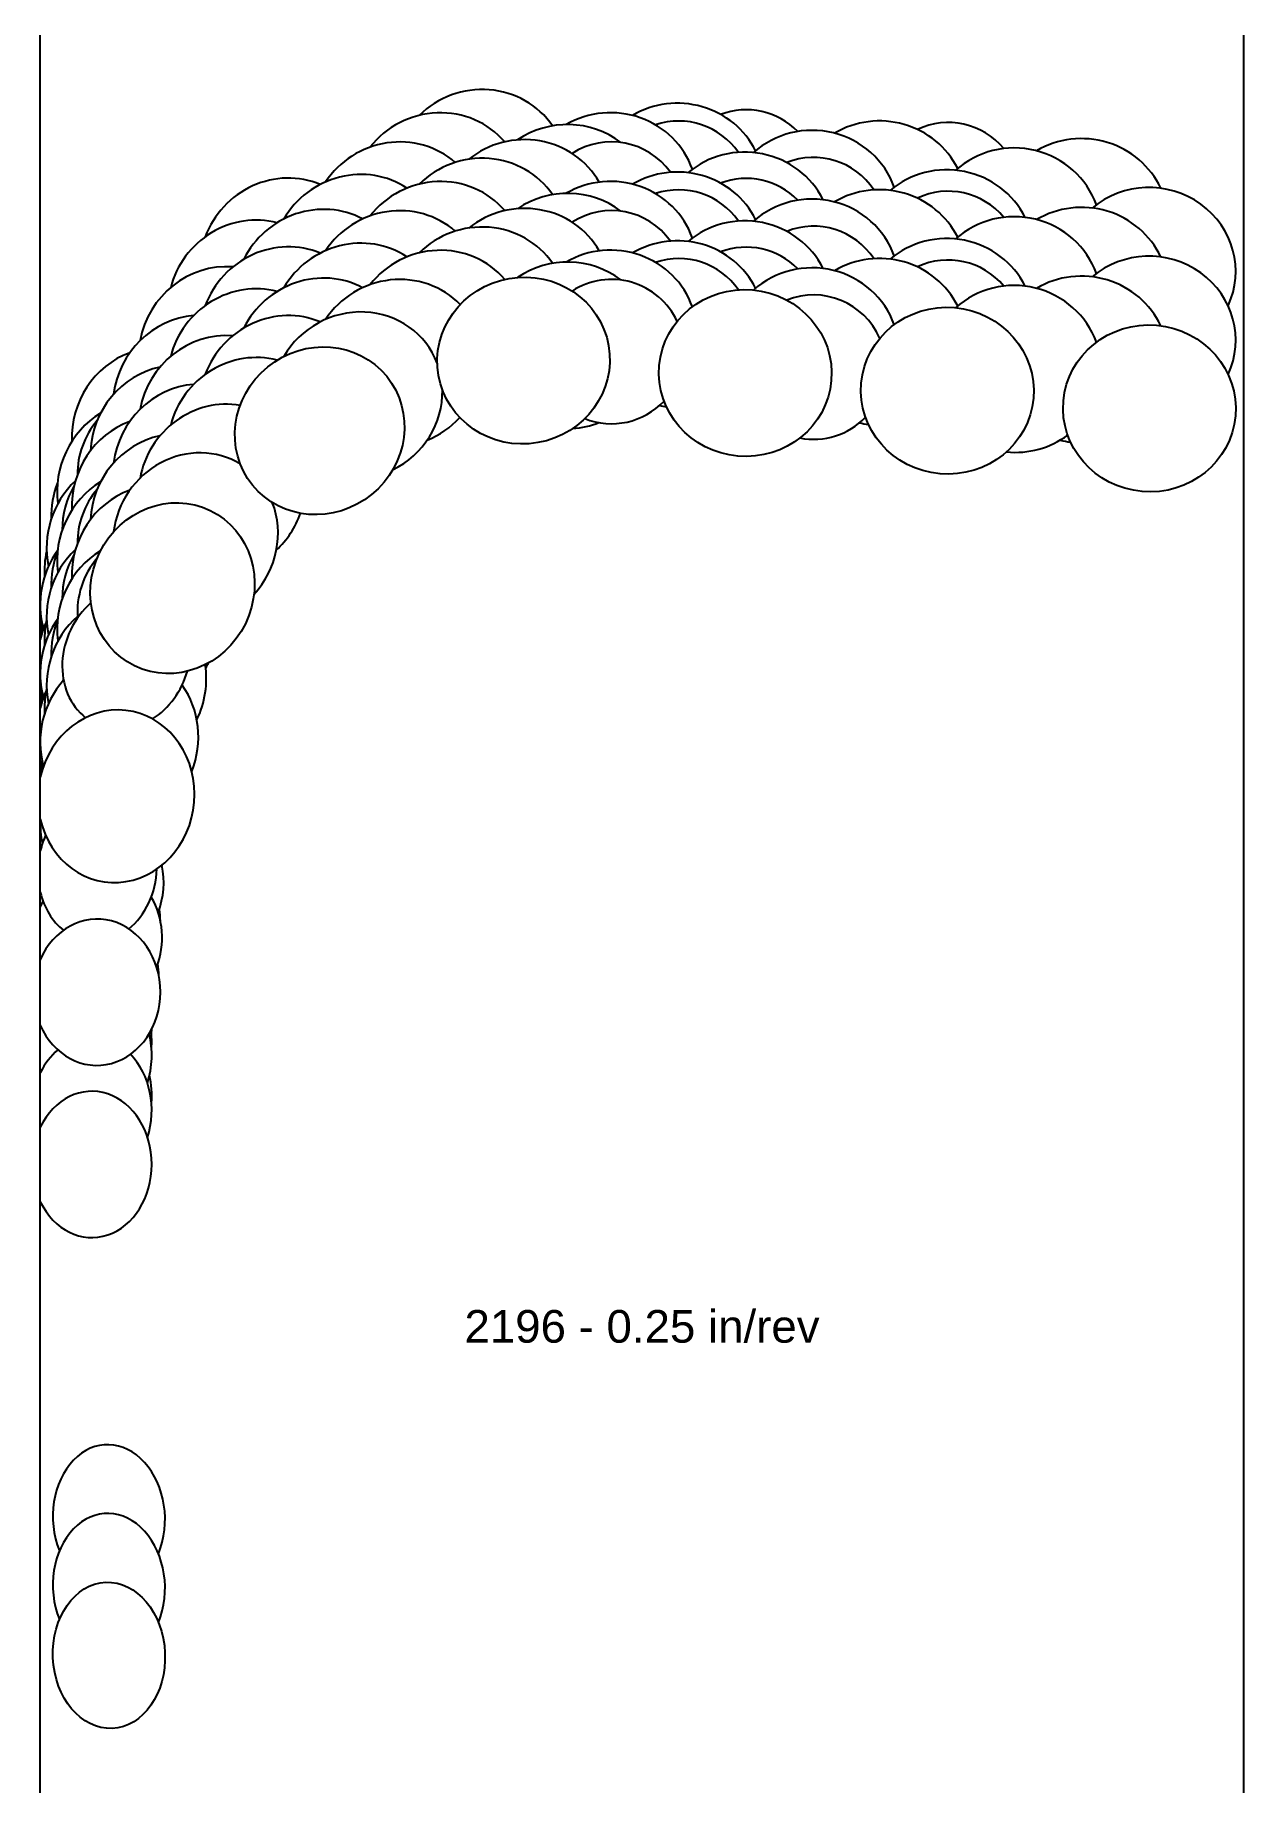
# Model space of a CAD drawing. Header units: inches. Extents: x -4.39 to 0, y -5.29 to 1.11.
import ezdxf
from ezdxf.enums import TextEntityAlignment as Align

# ---------------------------------------------------------------- set-up
doc = ezdxf.new("R2010")
doc.units = ezdxf.units.IN
doc.header["$MEASUREMENT"] = 0
for name, color, linetype, true_color in [('Blade_1', 30, 'Continuous', 0xff7f00), ('Blade_2', 7, 'Continuous', 0xcccc00), ('Blade_3', 7, 'Continuous', 0x00cc00), ('Blade_4', 7, 'Continuous', 0x00cccc), ('Blade_5', 7, 'Continuous', 0x0066cc)]:
    doc.layers.add(name, color=color, linetype=linetype, true_color=true_color)
doc.layers.add('Gage_Line', color=7, linetype='Continuous')
doc.styles.get("Standard").update_dxf_attribs({"font": 'arial.ttf'})

msp = doc.modelspace()

# ---------------------------------------------------------------- linework, layer by layer
at = {"layer": 'Blade_1'}
for centre, major_axis, ratio, start_param, end_param in [((-2.6183, 0.423), (0.3093, 0.0543), 0.964931, 6.615703, 8.374869), ((-2.2985, 0.4558), (0.2615, -0.0229), 1, 6.986997, 8.51827), ((-1.8122, 0.3776), (0.3128, -0.0274), 0.965926, 6.816803, 8.661295), ((-1.564, 0.3992), (0.2615, -0.0229), 1, 6.95336, 8.322014), ((-1.0776, 0.3133), (0.3128, -0.0274), 0.965926, 6.817191, 8.661354), ((-0.3431, 0.249), (0.3128, -0.0274), 0.965926, 5.942815, 8.661301), ((-3.3594, 0.1678), (0.2437, 0.1981), 0.952399, 6.664147, 8.300537), ((-2.6183, 0.173), (0.3093, 0.0543), 0.964931, 6.615703, 8.374869), ((-2.2985, 0.2058), (0.2615, -0.0229), 1, 6.986997, 8.51827), ((-1.8122, 0.1276), (0.3128, -0.0274), 0.965926, 6.816803, 8.661295), ((-1.564, 0.1492), (0.2615, -0.0229), 1, 6.95336, 8.322014), ((-1.0776, 0.0633), (0.3128, -0.0274), 0.965926, 6.817191, 8.661354), ((-0.3431, -0.001), (0.3128, -0.0274), 0.965926, 5.942815, 8.661301), ((-3.3594, -0.0822), (0.2437, 0.1981), 0.952399, 6.664147, 8.300537), ((-2.2985, -0.0442), (0.2615, -0.0229), 1, 6.800922, 8.51827), ((-1.564, -0.1008), (0.2615, -0.0229), 1, 6.779812, 8.322014), ((-3.8945, -0.4047), (0.1375, 0.2823), 0.93875, 6.91435, 8.285402), ((-2.2985, -0.0442), (0.2615, -0.0229), 1, 4.420337, 5.615547), ((-1.564, -0.1008), (0.2615, -0.0229), 1, 4.609306, 5.60477), ((-3.8945, -0.6547), (0.1375, 0.2823), 0.93875, 6.91435, 8.285402), ((-4.0621, -0.6567), (0.1067, 0.2437), 0.850333, 7.709451, 8.348483), ((-4.0621, -0.9067), (0.1067, 0.2437), 0.850333, 7.709451, 8.348483), ((-4.0621, -1.1567), (0.1067, 0.2437), 0.850333, 7.34346, 9.210681), ((-4.0988, -1.1613), (0.0354, 0.312), 0.905772, 1.224813, 1.448867), ((-4.0621, -1.1567), (0.1067, 0.2437), 0.850333, 4.036042, 4.875094), ((-4.0988, -1.1613), (0.0354, 0.312), 0.905772, 1.942203, 1.962686), ((-4.0988, -1.4113), (0.0354, 0.312), 0.905772, 7.507998, 7.732052), ((-4.0988, -1.6613), (0.0354, 0.312), 0.905772, 1.942203, 7.732052), ((-4.0988, -1.4113), (0.0354, 0.312), 0.905772, 8.225388, 8.245871), ((-4.1673, -1.9244), (0.027, 0.2646), 0.811861, 7.462463, 7.691847), ((-4.1673, -1.9244), (0.027, 0.2646), 0.811861, 3.823553, 4.789855), ((-4.1673, -1.9244), (0.027, 0.2646), 0.811861, 8.265922, 8.94237), ((-4.1687, -2.3739), (0.0021, 0.266), 0.866774, 2.043003, 7.400142), ((-4.1687, -2.1239), (0.0021, 0.266), 0.866774, 4.751479, 4.914388), ((-4.1876, -2.5001), (0, 0.266), 0.819152, 4.612433, 4.682951), ((-4.1876, -2.7501), (0, 0.266), 0.819152, 4.612433, 4.993121), ((-4.1876, -3.0001), (0, 0.266), 0.819152, 2.10634, 7.318439), ((-4.1253, -4.2853), (-0.0116, 0.2657), 0.766045, 4.165893, 8.28661), ((-4.1253, -4.5353), (-0.0116, 0.2657), 0.766045, 4.165893, 8.28661)]:
    msp.add_ellipse(centre, major_axis=major_axis, ratio=ratio, start_param=start_param, end_param=end_param, dxfattribs=at)
for centre, major_axis, ratio in [((-2.6183, -0.077), (0.3093, 0.0543), 0.964931), ((-1.8122, -0.1224), (0.3128, -0.0274), 0.965926), ((-1.0776, -0.1867), (0.3128, -0.0274), 0.965926), ((-0.3431, -0.251), (0.3128, -0.0274), 0.965926), ((-3.3594, -0.3322), (0.2437, 0.1981), 0.952399), ((-3.8945, -0.9047), (0.1375, 0.2823), 0.93875), ((-4.1253, -4.7853), (-0.0116, 0.2657), 0.766045)]:
    msp.add_ellipse(centre, major_axis=major_axis, ratio=ratio, dxfattribs=at)
at = {"layer": 'Blade_2'}
for centre, major_axis, ratio, start_param, end_param in [((-2.4601, 0.478), (0.3127, 0.0282), 0.965343, 0.810007, 2.094157), ((-3.2226, 0.296), (0.2623, 0.1725), 0.953034, 6.671127, 8.335073), ((-2.4601, 0.228), (0.3127, 0.0282), 0.965343, 0.810007, 2.094157), ((-3.2226, 0.046), (0.2623, 0.1725), 0.953034, 6.671127, 8.335073), ((-2.4601, -0.022), (0.3127, 0.0282), 0.965343, 0.810007, 2.094157), ((-3.8109, -0.2217), (0.1619, 0.2691), 0.939233, 6.874529, 8.297066), ((-3.2226, -0.204), (0.2623, 0.1725), 0.953034, 6.074747, 8.335073), ((-3.8109, -0.4717), (0.1619, 0.2691), 0.939233, 6.874529, 8.297066), ((-3.2226, -0.204), (0.2623, 0.1725), 0.953034, 4.580711, 5.744465), ((-4.0026, -0.4563), (0.1246, 0.235), 0.859441, 7.609538, 8.42067), ((-2.4601, -0.022), (0.3127, 0.0282), 0.965343, 4.689216, 5.006349), ((-3.8109, -0.7217), (0.1619, 0.2691), 0.939233, 6.277791, 8.297066), ((-4.0026, -0.7063), (0.1246, 0.235), 0.859441, 7.609538, 8.42067), ((-3.8109, -0.7217), (0.1619, 0.2691), 0.939233, 4.499009, 5.655719), ((-4.0879, -0.9548), (0.056, 0.309), 0.912755, 7.370736, 8.335891), ((-4.0026, -0.9563), (0.1246, 0.235), 0.859441, 7.609538, 8.499039), ((-4.0879, -1.2048), (0.056, 0.309), 0.912755, 7.370736, 8.335891), ((-4.0879, -1.4548), (0.056, 0.309), 0.912755, 7.25987, 8.335891), ((-4.1582, -1.2504), (0.0328, 0.264), 0.812144, 7.939255, 8.042949), ((-4.0879, -1.4548), (0.056, 0.309), 0.912755, 4.497048, 5.559905), ((-4.1582, -1.5004), (0.0328, 0.264), 0.812144, 7.939255, 8.042949), ((-4.1582, -1.7504), (0.0328, 0.264), 0.812144, 7.939255, 8.272371), ((-4.1649, -1.9271), (0.0046, 0.266), 0.875048, 4.774261, 4.785333), ((-4.1649, -2.1771), (0.0046, 0.266), 0.875048, 1.055517, 1.145458), ((-4.1649, -2.1771), (0.0046, 0.266), 0.875048, 4.317882, 5.32346), ((-4.1876, -2.5532), (0, 0.266), 0.819152, 4.619179, 4.865396), ((-4.1876, -2.8032), (0, 0.266), 0.819152, 6.884044, 7.318439), ((-4.1876, -2.8032), (0, 0.266), 0.819152, 4.333235, 5.583371)]:
    msp.add_ellipse(centre, major_axis=major_axis, ratio=ratio, start_param=start_param, end_param=end_param, dxfattribs=at)
at = {"layer": 'Blade_3'}
for centre, major_axis, ratio, start_param, end_param in [((-2.3019, 0.5212), (0.314, 0.0011), 0.965658, 6.606384, 8.391015), ((-2.0537, 0.5315), (0.2615, -0.0229), 1, 6.972311, 8.269431), ((-1.5674, 0.4568), (0.3128, -0.0274), 0.965926, 6.698734, 8.691283), ((-3.0787, 0.4139), (0.2767, 0.1485), 0.958618, 6.628856, 8.365671), ((-0.8328, 0.3926), (0.3128, -0.0274), 0.965926, 6.698664, 8.69172), ((-2.3019, 0.2712), (0.314, 0.0011), 0.965658, 6.606384, 8.391015), ((-2.0537, 0.2815), (0.2615, -0.0229), 1, 6.972311, 8.269431), ((-1.5674, 0.2068), (0.3128, -0.0274), 0.965926, 6.698734, 8.691283), ((-3.0787, 0.1639), (0.2767, 0.1485), 0.958618, 6.628856, 8.365671), ((-0.8328, 0.1426), (0.3128, -0.0274), 0.965926, 6.698664, 8.69172), ((-2.3019, 0.0212), (0.314, 0.0011), 0.965658, 6.606384, 8.391015), ((-3.7146, -0.0441), (0.1815, 0.2562), 0.945295, 6.795132, 8.314675), ((-2.0537, 0.0315), (0.2615, -0.0229), 1, 6.972311, 8.269431), ((-1.5674, -0.0432), (0.3128, -0.0274), 0.965926, 6.698734, 8.691283), ((-3.0787, -0.0861), (0.2767, 0.1485), 0.958618, 6.546388, 8.365671), ((-0.8328, -0.1074), (0.3128, -0.0274), 0.965926, 6.698664, 8.69172), ((-3.7146, -0.2941), (0.1815, 0.2562), 0.945295, 6.795132, 8.314675), ((-3.7146, -0.5441), (0.1815, 0.2562), 0.945295, 6.705658, 8.314675), ((-2.0537, 0.0315), (0.2615, -0.0229), 1, 4.589785, 4.596141), ((-3.0787, -0.0861), (0.2767, 0.1485), 0.958618, 4.599482, 5.063121), ((-1.5674, -0.0432), (0.3128, -0.0274), 0.965926, 5.441156, 5.458619), ((-0.8328, -0.1074), (0.3128, -0.0274), 0.965926, 4.700877, 5.458187), ((-4.0617, -0.7467), (0.0763, 0.3046), 0.919524, 7.242556, 8.332731), ((-3.7146, -0.5441), (0.1815, 0.2562), 0.945295, 4.496723, 5.012509), ((-4.0617, -0.9967), (0.0763, 0.3046), 0.919524, 7.242556, 8.332731), ((-4.0617, -1.2467), (0.0763, 0.3046), 0.919524, 7.207591, 8.332731), ((-4.1491, -1.0358), (0.0515, 0.261), 0.821983, 7.998202, 8.144585), ((-4.0617, -1.2467), (0.0763, 0.3046), 0.919524, 4.485579, 5.144692), ((-4.1491, -1.2858), (0.0515, 0.261), 0.821983, 7.998202, 8.144585), ((-4.1491, -1.5358), (0.0515, 0.261), 0.821983, 7.998202, 8.144585), ((-4.1611, -1.9768), (0.007, 0.2659), 0.883056, 4.322156, 4.981321), ((-4.1876, -2.6027), (0, 0.266), 0.819152, 4.325997, 5.008951)]:
    msp.add_ellipse(centre, major_axis=major_axis, ratio=ratio, start_param=start_param, end_param=end_param, dxfattribs=at)
at = {"layer": 'Blade_4'}
for centre, major_axis, ratio, start_param, end_param in [((-2.0571, 0.5552), (0.3133, -0.0217), 0.965915, 6.800361, 8.47251), ((-1.8088, 0.5727), (0.2615, -0.0229), 1, 7.143569, 8.303476), ((-2.9291, 0.521), (0.2909, 0.1181), 0.959215, 6.591857, 8.396961), ((-1.3225, 0.4909), (0.3128, -0.0274), 0.965926, 6.818991, 8.492977), ((-1.0742, 0.5262), (0.2615, -0.0229), 1, 7.063121, 8.382611), ((-0.5879, 0.4266), (0.3128, -0.0274), 0.965926, 6.790339, 8.492537), ((-2.9291, 0.271), (0.2909, 0.1181), 0.959215, 6.591857, 8.396961), ((-2.0571, 0.3052), (0.3133, -0.0217), 0.965915, 6.800361, 8.47251), ((-1.8088, 0.3227), (0.2615, -0.0229), 1, 7.143569, 8.303476), ((-1.3225, 0.2409), (0.3128, -0.0274), 0.965926, 6.818991, 8.492977), ((-1.0742, 0.2762), (0.2615, -0.0229), 1, 7.063121, 8.382611), ((-0.5879, 0.1766), (0.3128, -0.0274), 0.965926, 6.790339, 8.492537), ((-3.6066, 0.1271), (0.2046, 0.2381), 0.945898, 6.711312, 8.335424), ((-2.9291, 0.021), (0.2909, 0.1181), 0.959215, 6.591857, 8.396961), ((-2.0571, 0.0552), (0.3133, -0.0217), 0.965915, 6.800361, 8.47251), ((-1.8088, 0.0727), (0.2615, -0.0229), 1, 7.143569, 8.303476), ((-1.3225, -0.0091), (0.3128, -0.0274), 0.965926, 6.818991, 8.492977), ((-1.0742, 0.0262), (0.2615, -0.0229), 1, 7.063121, 8.382611), ((-3.6066, -0.1229), (0.2046, 0.2381), 0.945898, 6.711312, 8.335424), ((-0.5879, -0.0734), (0.3128, -0.0274), 0.965926, 6.790339, 8.492537), ((-3.6066, -0.3729), (0.2046, 0.2381), 0.945898, 6.711312, 8.335424), ((-2.0571, 0.0552), (0.3133, -0.0217), 0.965915, 4.562814, 4.646995), ((-4.0205, -0.5383), (0.0969, 0.2987), 0.926137, 7.100555, 8.334024), ((-1.3225, -0.0091), (0.3128, -0.0274), 0.965926, 4.557073, 4.664546), ((-0.5879, -0.0734), (0.3128, -0.0274), 0.965926, 4.540055, 4.664203), ((-4.0205, -0.7883), (0.0969, 0.2987), 0.926137, 7.100555, 8.334024), ((-4.1356, -0.8188), (0.07, 0.2566), 0.83161, 7.896184, 8.24193), ((-4.0205, -1.0383), (0.0969, 0.2987), 0.926137, 7.100555, 8.334024), ((-4.1356, -1.0688), (0.07, 0.2566), 0.83161, 7.896184, 8.24193), ((-4.0205, -1.0383), (0.0969, 0.2987), 0.926137, 4.479222, 4.544194), ((-4.1356, -1.3188), (0.07, 0.2566), 0.83161, 7.896184, 8.24193)]:
    msp.add_ellipse(centre, major_axis=major_axis, ratio=ratio, start_param=start_param, end_param=end_param, dxfattribs=at)
at = {"layer": 'Blade_5'}
for centre, major_axis, ratio, start_param, end_param in [((-2.7751, 0.6063), (0.3021, 0.0856), 0.959772, 6.59441, 8.377253), ((-2.7751, 0.3563), (0.3021, 0.0856), 0.959772, 6.59441, 8.377253), ((-3.4878, 0.2802), (0.2228, 0.2212), 0.951741, 6.656395, 8.310599), ((-2.7751, 0.1063), (0.3021, 0.0856), 0.959772, 6.59441, 8.377253), ((-3.4878, 0.0302), (0.2228, 0.2212), 0.951741, 6.656395, 8.310599), ((-3.4878, -0.2198), (0.2228, 0.2212), 0.951741, 6.656395, 8.310599), ((-3.9645, -0.3416), (0.1173, 0.2913), 0.932548, 6.98293, 8.305541), ((-3.9645, -0.5916), (0.1173, 0.2913), 0.932548, 6.98293, 8.305541), ((-4.1065, -0.6096), (0.0884, 0.2509), 0.841042, 7.796861, 8.30758), ((-3.9645, -0.8416), (0.1173, 0.2913), 0.932548, 6.98293, 8.305541), ((-4.1065, -0.8596), (0.0884, 0.2509), 0.841042, 7.796861, 8.30758), ((-4.1057, -1.115), (0.0148, 0.3137), 0.898554, 7.567554, 7.602457), ((-4.1065, -1.1096), (0.0884, 0.2509), 0.841042, 7.796861, 8.30758), ((-4.1057, -1.365), (0.0148, 0.3137), 0.898554, 7.567554, 7.602457), ((-4.1057, -1.615), (0.0148, 0.3137), 0.898554, 7.567554, 7.602457), ((-4.1724, -2.3172), (-0.0006, 0.266), 0.858217, 4.726073, 4.883944)]:
    msp.add_ellipse(centre, major_axis=major_axis, ratio=ratio, start_param=start_param, end_param=end_param, dxfattribs=at)
at = {"layer": 'Gage_Line'}
for p, q in [((-4.375, -5.2853), (-4.375, 1.1063)), ((0, -5.2853), (0, 1.1063))]:
    msp.add_line(p, q, dxfattribs=at)

# ---------------------------------------------------------------- texts
msp.add_text('2196 - 0.25 in/rev', height=0.11875).set_placement((-2.1875, -3.589), align=Align.MIDDLE_CENTER)

doc.saveas('drawing.dxf')
